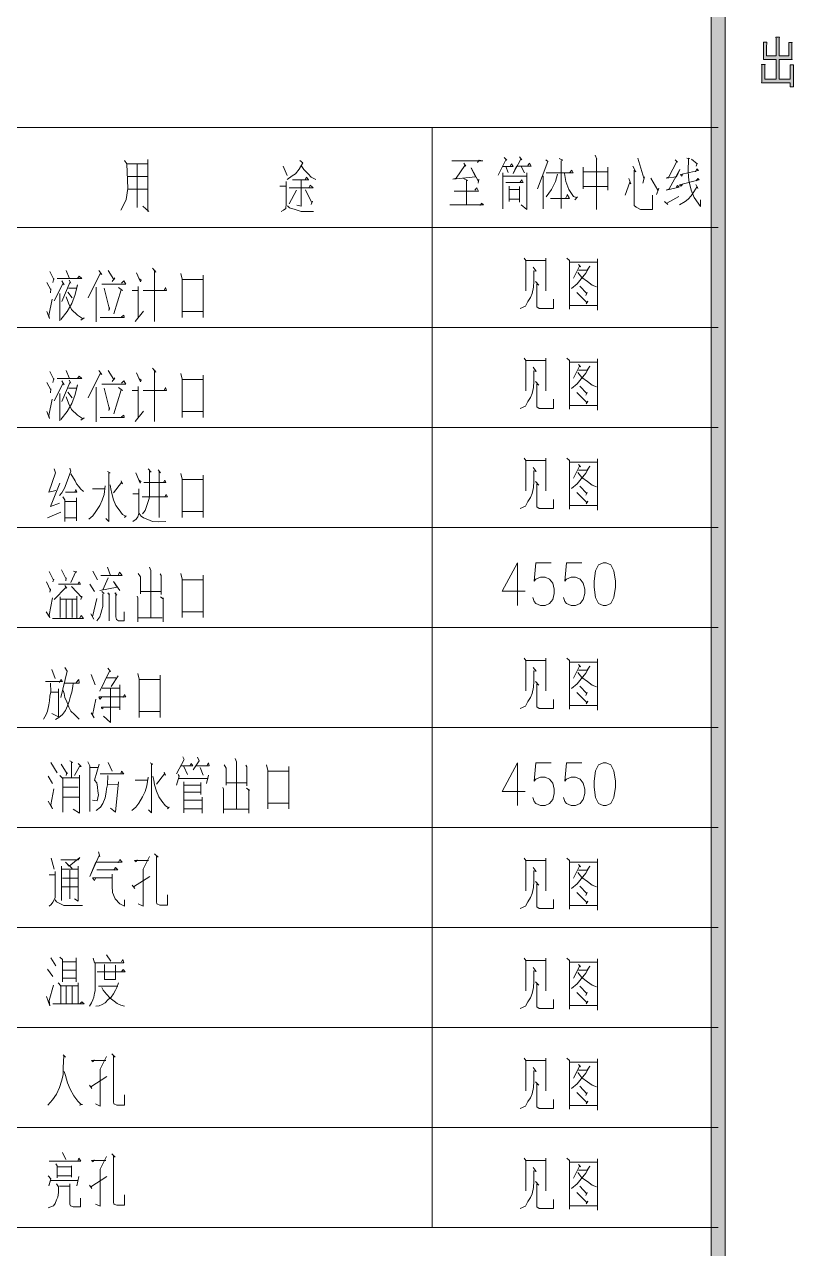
# Model space of a CAD drawing. Header units: millimetres. Extents: x 0 to 829, y 0 to 586.
# Drawn here: x 722.1 to 775.2, y 330.8 to 415.3 of the extents above; entities that cross this region are included whole.
import ezdxf

# ---------------------------------------------------------------- set-up
doc = ezdxf.new("R2010")
doc.units = ezdxf.units.MM

msp = doc.modelspace()

# ---------------------------------------------------------------- hatches: boundary and pattern name
h = msp.add_hatch(color=0)
h.dxf.hatch_style = 2
h.paths.add_polyline_path([(770.449028, 9.860139), (769.464778, 9.860139), (769.464778, 575.772139), (770.449028, 575.772139)])
h = msp.add_hatch(color=0)
h.dxf.hatch_style = 2
h.paths.add_polyline_path([(773.313583, 414.055278), (773.306528, 413.960028), (773.303, 413.780111), (773.303, 413.698972), (773.303, 413.106306), (773.955639, 413.106306), (773.955639, 413.981194), (773.955639, 414.0835), (773.952111, 414.291639), (773.945056, 414.393944), (774.177889, 414.393944), (774.174361, 414.30575), (774.167306, 414.097611), (774.167306, 413.981194), (774.167306, 413.106306), (774.834056, 413.106306), (774.834056, 413.656639), (774.834056, 413.773056), (774.827, 413.967083), (774.823472, 414.041167), (775.056306, 414.041167), (775.04925, 413.967083), (775.045722, 413.766), (775.045722, 413.639), (775.045722, 413.240361), (775.045722, 413.123944), (775.04925, 412.929917), (775.056306, 412.855833), (774.167306, 412.855833), (774.167306, 411.494111), (774.932833, 411.494111), (774.932833, 412.115), (774.932833, 412.227889), (774.929306, 412.418389), (774.92225, 412.499528), (775.155083, 412.499528), (775.151556, 412.418389), (775.1445, 412.234944), (775.1445, 412.129111), (775.1445, 411.462361), (775.1445, 411.317722), (775.151556, 411.070778), (775.155083, 410.975528), (774.932833, 410.975528), (774.932833, 411.243639), (772.957278, 411.243639), (772.964333, 411.331833), (772.967861, 411.547028), (772.967861, 411.6705), (772.967861, 412.115), (772.967861, 412.242), (772.964333, 412.439556), (772.957278, 412.513639), (773.190111, 412.513639), (773.186583, 412.439556), (773.179528, 412.242), (773.179528, 412.115), (773.179528, 411.494111), (773.955639, 411.494111), (773.955639, 412.855833), (773.08075, 412.855833), (773.084278, 412.929917), (773.091333, 413.113361), (773.091333, 413.22625), (773.091333, 413.684861), (773.091333, 413.780111), (773.084278, 413.967083), (773.08075, 414.055278)])

# ---------------------------------------------------------------- linework, layer by layer
at = {"color": 0, "lineweight": 0}
for points in [[(770.449028, 9.860139), (769.464778, 9.860139), (769.464778, 575.772139), (770.449028, 575.772139)], [(773.313583, 414.055278), (773.306528, 413.960028), (773.303, 413.780111), (773.303, 413.698972), (773.303, 413.106306), (773.955639, 413.106306), (773.955639, 413.981194), (773.955639, 414.0835), (773.952111, 414.291639), (773.945056, 414.393944), (774.177889, 414.393944), (774.174361, 414.30575), (774.167306, 414.097611), (774.167306, 413.981194), (774.167306, 413.106306), (774.834056, 413.106306), (774.834056, 413.656639), (774.834056, 413.773056), (774.827, 413.967083), (774.823472, 414.041167), (775.056306, 414.041167), (775.04925, 413.967083), (775.045722, 413.766), (775.045722, 413.639), (775.045722, 413.240361), (775.045722, 413.123944), (775.04925, 412.929917), (775.056306, 412.855833), (774.167306, 412.855833), (774.167306, 411.494111), (774.932833, 411.494111), (774.932833, 412.115), (774.932833, 412.227889), (774.929306, 412.418389), (774.92225, 412.499528), (775.155083, 412.499528), (775.151556, 412.418389), (775.1445, 412.234944), (775.1445, 412.129111), (775.1445, 411.462361), (775.1445, 411.317722), (775.151556, 411.070778), (775.155083, 410.975528), (774.932833, 410.975528), (774.932833, 411.243639), (772.957278, 411.243639), (772.964333, 411.331833), (772.967861, 411.547028), (772.967861, 411.6705), (772.967861, 412.115), (772.967861, 412.242), (772.964333, 412.439556), (772.957278, 412.513639), (773.190111, 412.513639), (773.186583, 412.439556), (773.179528, 412.242), (773.179528, 412.115), (773.179528, 411.494111), (773.955639, 411.494111), (773.955639, 412.855833), (773.08075, 412.855833), (773.084278, 412.929917), (773.091333, 413.113361), (773.091333, 413.22625), (773.091333, 413.684861), (773.091333, 413.780111), (773.084278, 413.967083), (773.08075, 414.055278)], [(762.028222, 378.131917), (761.710722, 377.990806), (761.502583, 377.567472), (761.39675, 376.861917), (761.39675, 376.438583), (761.502583, 375.736556), (761.710722, 375.313222), (762.028222, 375.172111), (762.239889, 375.172111), (762.557389, 375.313222), (762.769056, 375.736556), (762.874889, 376.438583), (762.874889, 376.861917), (762.769056, 377.567472), (762.557389, 377.990806), (762.239889, 378.131917)], [(762.028222, 364.327722), (761.710722, 364.186611), (761.502583, 363.763278), (761.39675, 363.06125), (761.39675, 362.637917), (761.502583, 361.932361), (761.710722, 361.509028), (762.028222, 361.371444), (762.239889, 361.371444), (762.557389, 361.509028), (762.769056, 361.932361), (762.874889, 362.637917), (762.874889, 363.06125), (762.769056, 363.763278), (762.557389, 364.186611), (762.239889, 364.327722)]]:
    msp.add_lwpolyline(points, close=True, dxfattribs=at)
for points in [[(769.958667, 408.167417), (622.070694, 408.167417)], [(622.070694, 408.167417), (769.958667, 408.167417)], [(750.238389, 332.253167), (750.238389, 408.167417)], [(728.997639, 405.892), (729.177556, 405.655639), (729.234, 403.958778), (729.117583, 403.207361), (728.969417, 402.854583), (728.761278, 402.459472)], [(729.145806, 405.655639), (730.623944, 405.655639), (730.623944, 405.969611), (730.623944, 402.381861), (730.623944, 403.919972), (729.205778, 403.919972), (729.886639, 403.919972), (729.886639, 402.657028), (729.886639, 405.613306), (729.886639, 404.787806), (729.205778, 404.787806), (730.595722, 404.787806)], [(739.954917, 405.496889), (740.2195, 404.865417)], [(741.1085, 405.892), (741.316639, 405.73325), (741.048528, 405.299333), (740.812167, 404.981833), (740.575806, 404.826611), (740.2195, 404.59025)], [(741.196694, 405.535694), (741.373083, 405.260528), (741.669417, 404.981833), (741.877556, 404.745472), (742.202111, 404.59025)], [(751.589528, 405.86025), (753.716778, 405.86025), (753.480417, 405.902583), (753.364, 405.743833)], [(752.415028, 405.705028), (752.563194, 405.507472), (752.475, 405.546278), (751.882333, 404.678444), (751.645972, 404.600833), (753.215833, 404.756056), (752.9195, 405.387528), (753.420444, 404.442083), (753.452194, 404.600833), (753.392222, 404.322139)], [(755.198444, 406.096611), (755.374833, 405.902583), (755.314861, 405.941389), (754.782167, 404.876)], [(755.0785, 405.468667), (755.819333, 405.468667), (755.699389, 405.662694), (755.611194, 405.507472)], [(755.314861, 405.468667), (755.463028, 405.073556)], [(756.260306, 406.138944), (756.408472, 405.941389), (756.3485, 405.980194), (755.819333, 404.992417), (756.055694, 405.507472), (757.061111, 405.507472), (756.941167, 405.705028), (756.82475, 405.546278)], [(756.38025, 405.468667), (756.588389, 405.03475)], [(758.066528, 405.941389), (758.214694, 405.821444), (757.502083, 403.930556)], [(758.98375, 406.019), (759.248333, 405.902583), (759.131917, 405.86025), (759.131917, 402.59)], [(761.467306, 406.255361), (761.583722, 405.980194), (761.5555, 406.057806), (761.5555, 402.508861), (761.5555, 404.085778), (760.670028, 404.085778), (762.352778, 404.085778), (762.352778, 403.849417), (762.352778, 405.426333), (762.352778, 405.112361), (760.638278, 405.112361), (760.638278, 405.426333), (760.638278, 403.930556)], [(764.070806, 405.507472), (764.275417, 405.112361), (764.159, 405.232306), (764.159, 402.784028), (764.307167, 402.667611), (764.6035, 402.508861), (765.429, 402.508861), (765.429, 403.496639)], [(764.423583, 406.057806), (764.839861, 404.678444), (764.868083, 404.756056), (764.751667, 404.322139)], [(766.998861, 405.941389), (767.147028, 405.782639), (767.115278, 405.821444), (766.554361, 404.756056), (766.377972, 404.678444), (767.087056, 404.756056), (767.323417, 405.271111), (766.582583, 403.930556), (766.377972, 403.849417), (767.263444, 404.046972), (767.147028, 404.166917), (767.087056, 404.046972)], [(767.796139, 406.057806), (768.004278, 406.019), (767.916083, 406.057806), (767.884333, 405.112361), (767.944306, 404.519694), (768.092472, 403.849417), (768.300611, 403.337889), (768.741583, 402.706417), (768.741583, 403.179139)], [(768.120694, 405.980194), (768.505222, 405.662694), (768.505222, 405.705028), (768.448778, 405.507472)], [(741.669417, 404.59025), (741.553, 404.745472), (741.464806, 404.59025)], [(752.386806, 404.639639), (752.683139, 404.519694), (752.594944, 404.5585), (752.594944, 402.826361), (751.441361, 402.826361), (753.77675, 402.826361), (753.628583, 402.942778), (753.540389, 402.784028)], [(755.106722, 402.547667), (755.106722, 405.03475), (755.106722, 404.798389), (756.764778, 404.798389), (756.764778, 405.03475), (756.764778, 402.508861), (756.38025, 402.826361)], [(757.886611, 404.837194), (757.886611, 402.547667)], [(758.09475, 405.03475), (759.957417, 405.03475), (759.869222, 405.232306), (759.721056, 405.073556)], [(758.863806, 404.953611), (758.747389, 404.442083), (758.451056, 403.888222), (758.09475, 403.376694)], [(759.368278, 404.992417), (759.456472, 404.442083), (759.664611, 403.888222), (759.989167, 403.4155), (760.193778, 403.337889), (760.25375, 403.376694), (760.077361, 403.179139)], [(763.802694, 404.639639), (763.922639, 404.283333), (763.862667, 404.403278), (763.538111, 403.496639)], [(765.312583, 404.678444), (765.785306, 403.849417), (765.8735, 403.969361), (765.697111, 403.535444)], [(767.499806, 404.244528), (767.383389, 404.128111), (767.295194, 404.205722), (768.653389, 404.5585), (768.565194, 404.639639), (768.448778, 404.480889)], [(767.531556, 404.953611), (767.443361, 404.798389), (767.351639, 404.914806), (768.596944, 405.189972), (768.477, 405.309917), (768.388806, 405.112361)], [(739.718556, 404.117528), (740.163056, 404.117528), (740.163056, 404.4315), (740.163056, 402.893389), (740.131306, 402.579417), (739.983139, 402.459472), (739.80675, 402.381861)], [(740.367667, 403.997583), (742.025722, 403.997583), (741.817583, 404.195139), (741.729389, 403.997583)], [(740.872139, 403.838833), (740.367667, 402.893389)], [(740.604028, 404.551444), (741.729389, 404.551444), (741.196694, 404.551444), (741.196694, 402.734639), (740.900361, 402.815778)], [(741.493028, 403.877639), (741.937528, 402.971), (741.96575, 403.090944), (741.877556, 402.854583)], [(751.737694, 403.771806), (753.420444, 403.771806), (753.304028, 404.008167), (753.184083, 403.849417)], [(755.314861, 404.364472), (756.496667, 404.364472), (756.408472, 404.5585), (756.292056, 404.403278)], [(755.551222, 404.128111), (755.551222, 403.062722), (755.551222, 403.217944), (756.260306, 403.217944), (756.260306, 403.023917), (756.260306, 404.085778), (756.260306, 403.888222), (755.523, 403.888222)], [(768.417028, 404.244528), (768.565194, 403.969361), (768.505222, 404.085778), (768.268861, 403.733), (768.092472, 403.454306), (767.884333, 403.217944), (767.679722, 403.062722), (767.295194, 402.826361)], [(758.391083, 403.260278), (759.692833, 403.260278), (759.544667, 403.535444)], [(759.544667, 403.496639), (759.424722, 403.260278)], [(766.258028, 403.062722), (766.494389, 402.865167), (766.406194, 402.942778), (767.235222, 403.4155)], [(730.683917, 402.381861), (730.271167, 402.734639)], [(740.25125, 402.773444), (740.399417, 402.618222), (740.783944, 402.498278), (741.196694, 402.381861), (742.053944, 402.381861)], [(622.070694, 401.267083), (769.958667, 401.267083)], [(756.57075, 399.150417), (756.687167, 398.991667)], [(756.687167, 396.903222), (756.687167, 398.991667), (758.077111, 398.991667), (758.077111, 399.150417), (758.077111, 396.903222)], [(759.527028, 399.150417), (759.706944, 398.991667), (759.706944, 395.640278), (759.706944, 395.876639), (761.626056, 395.876639), (761.626056, 395.562667), (761.626056, 399.111611), (761.626056, 398.87525), (759.706944, 398.87525)], [(760.327833, 398.7165), (760.472472, 398.55775), (760.416028, 398.638889), (759.971528, 397.771056)], [(723.864722, 398.222611), (724.132833, 397.66875), (724.132833, 397.749889), (724.072861, 397.471194)], [(724.369194, 397.749889), (726.055472, 397.749889), (725.875556, 397.905111), (725.759139, 397.749889)], [(724.990083, 398.300222), (725.198222, 397.788694)], [(727.237278, 398.300222), (727.445417, 398.025056), (727.325472, 398.102667), (726.496444, 396.409333)], [(727.889917, 398.300222), (728.274444, 397.66875), (728.330889, 397.788694), (728.1545, 397.552333)], [(729.840778, 398.141472), (730.105361, 397.513528), (730.165333, 397.629944), (729.988944, 397.749889)], [(730.934389, 398.458972), (731.17075, 398.183806), (731.082556, 398.339028), (731.082556, 394.790083)], [(732.88525, 398.102667), (732.976972, 397.707556), (732.976972, 395.06525), (732.976972, 395.460361), (734.423361, 395.460361), (734.423361, 395.06525), (734.423361, 397.98625), (734.423361, 397.66875), (733.005194, 397.66875)], [(757.191639, 398.518944), (757.399778, 398.243778), (757.251611, 398.282583), (757.251611, 397.5735), (757.219861, 397.139583), (757.131667, 396.705667), (757.01525, 396.4305), (756.835333, 396.151806), (756.658944, 395.837833), (756.302639, 395.679083)], [(760.327833, 398.321389), (760.916972, 398.321389), (761.096889, 398.596556), (760.828778, 398.123833), (760.504222, 397.728722), (760.236111, 397.375944), (759.851583, 397.058444)], [(760.267861, 398.162639), (760.564194, 397.809861), (760.948722, 397.534694), (761.273278, 397.294806), (761.569611, 397.178389)], [(723.660111, 397.471194), (723.924694, 396.959667), (723.924694, 397.037278), (723.896472, 396.762111)], [(724.69375, 397.591139), (724.841917, 397.315972), (724.781944, 397.432389), (724.161056, 396.211778)], [(725.13825, 397.079611), (725.699167, 397.079611), (725.759139, 397.315972), (725.610972, 396.645694), (725.374611, 396.014222), (725.050056, 395.460361), (724.605556, 394.910028)], [(725.198222, 397.629944), (725.314639, 397.432389), (725.254667, 397.513528), (724.69375, 396.169444)], [(727.060889, 397.157222), (727.060889, 394.751278)], [(727.445417, 397.354778), (729.099944, 397.354778), (728.951778, 397.591139), (728.803611, 397.432389)], [(727.593583, 397.079611), (727.978111, 395.619111), (727.978111, 395.739056), (727.918139, 395.5415)], [(728.599, 397.118417), (728.863583, 396.920861), (728.775389, 396.959667), (728.274444, 395.305139)], [(729.544444, 396.920861), (729.957194, 396.920861), (729.957194, 397.196028), (729.957194, 395.026444)], [(730.285278, 396.920861), (731.911583, 396.920861), (731.823389, 397.118417), (731.731667, 396.920861)], [(757.368028, 397.534694), (757.576167, 397.294806), (757.456222, 397.375944), (757.456222, 395.996583), (757.456222, 395.799028), (757.604389, 395.679083), (758.609806, 395.679083), (758.609806, 396.310556)], [(760.416028, 397.217194), (760.88875, 396.705667), (760.916972, 396.783278), (760.828778, 396.585722)], [(723.660111, 395.460361), (723.8365, 394.987639), (723.776528, 395.185194), (724.012889, 396.328194)], [(724.545583, 396.723306), (724.545583, 394.828889)], [(724.990083, 396.486944), (725.13825, 396.053028), (725.342861, 395.619111), (725.759139, 395.224), (726.111917, 394.987639), (726.231861, 395.026444), (725.9955, 394.871222)], [(725.1065, 396.800917), (725.402833, 396.409333)], [(760.207889, 396.783278), (760.916972, 396.074194), (760.976944, 396.190611), (760.857, 395.996583)], [(729.752583, 394.790083), (730.3135, 395.499167)], [(727.325472, 395.06525), (728.983528, 395.06525), (728.951778, 395.224), (728.803611, 395.107583)], [(622.070694, 394.36675), (769.958667, 394.36675)], [(756.57075, 392.250083), (756.687167, 392.091333)], [(756.687167, 389.999361), (756.687167, 392.091333), (758.077111, 392.091333), (758.077111, 392.250083), (758.077111, 389.999361)], [(759.527028, 392.250083), (759.706944, 392.091333), (759.706944, 388.739944), (759.706944, 388.976306), (761.626056, 388.976306), (761.626056, 388.658806), (761.626056, 392.20775), (761.626056, 391.971389), (759.706944, 391.971389)], [(723.864722, 391.31875), (724.132833, 390.768417), (724.132833, 390.846028), (724.072861, 390.570861)], [(724.990083, 391.399889), (725.198222, 390.888361)], [(727.237278, 391.399889), (727.445417, 391.124722), (727.325472, 391.202333), (726.496444, 389.505472)], [(727.889917, 391.399889), (728.274444, 390.768417), (728.330889, 390.888361), (728.1545, 390.648472)], [(729.840778, 391.241139), (730.105361, 390.609667), (730.165333, 390.729611), (729.988944, 390.846028)], [(730.934389, 391.558639), (731.17075, 391.279944), (731.082556, 391.438694), (731.082556, 387.88975)], [(732.88525, 391.202333), (732.976972, 390.807222), (732.976972, 388.164917), (732.976972, 388.560028), (734.423361, 388.560028), (734.423361, 388.164917), (734.423361, 391.082389), (734.423361, 390.768417), (733.005194, 390.768417)], [(757.191639, 391.618611), (757.399778, 391.339917), (757.251611, 391.38225), (757.251611, 390.669639), (757.219861, 390.235722), (757.131667, 389.801806), (757.01525, 389.526639), (756.835333, 389.251472), (756.658944, 388.9375), (756.302639, 388.77875)], [(760.327833, 391.421056), (760.916972, 391.421056), (761.096889, 391.696222), (760.828778, 391.2235), (760.504222, 390.828389), (760.236111, 390.475611), (759.851583, 390.158111)], [(760.327833, 391.816167), (760.472472, 391.657417), (760.416028, 391.735028), (759.971528, 390.867194)], [(760.267861, 391.262306), (760.564194, 390.909528), (760.948722, 390.630833), (761.273278, 390.394472), (761.569611, 390.278056)], [(723.660111, 390.570861), (723.924694, 390.059333), (723.924694, 390.136944), (723.896472, 389.861778)], [(724.69375, 390.690806), (724.841917, 390.412111), (724.781944, 390.532056), (724.161056, 389.307917)], [(724.369194, 390.846028), (726.055472, 390.846028), (725.875556, 391.004778), (725.759139, 390.846028)], [(725.13825, 390.17575), (725.699167, 390.17575), (725.759139, 390.412111), (725.610972, 389.741833), (725.374611, 389.110361), (725.050056, 388.560028), (724.605556, 388.006167)], [(725.198222, 390.729611), (725.314639, 390.532056), (725.254667, 390.609667), (724.69375, 389.269111)], [(727.060889, 390.256889), (727.060889, 387.850944)], [(727.445417, 390.454444), (729.099944, 390.454444), (728.951778, 390.690806), (728.803611, 390.532056)], [(729.544444, 390.020528), (729.957194, 390.020528), (729.957194, 390.295694), (729.957194, 388.126111)], [(757.368028, 390.630833), (757.576167, 390.394472), (757.456222, 390.475611), (757.456222, 389.092722), (757.456222, 388.895167), (757.604389, 388.77875), (758.609806, 388.77875), (758.609806, 389.410222)], [(760.416028, 390.316861), (760.88875, 389.801806), (760.916972, 389.882944), (760.828778, 389.685389)], [(723.660111, 388.560028), (723.8365, 388.087306), (723.776528, 388.284861), (724.012889, 389.427861)], [(724.545583, 389.822972), (724.545583, 387.928556)], [(724.990083, 389.586611), (725.13825, 389.152694), (725.342861, 388.718778), (725.759139, 388.323667), (726.111917, 388.087306), (726.231861, 388.126111), (725.9955, 387.967361)], [(725.1065, 389.900583), (725.402833, 389.505472)], [(727.593583, 390.17575), (727.978111, 388.718778), (727.978111, 388.835194), (727.918139, 388.637639)], [(728.599, 390.214556), (728.863583, 390.020528), (728.775389, 390.059333), (728.274444, 388.401278)], [(730.285278, 390.020528), (731.911583, 390.020528), (731.823389, 390.214556), (731.731667, 390.020528)], [(760.207889, 389.882944), (760.916972, 389.173861), (760.976944, 389.290278), (760.857, 389.092722)], [(729.752583, 387.88975), (730.3135, 388.598833)], [(727.325472, 388.164917), (728.983528, 388.164917), (728.951778, 388.323667), (728.803611, 388.203722)], [(622.070694, 387.462889), (769.958667, 387.462889)], [(756.57075, 385.346222), (756.687167, 385.191)], [(756.687167, 383.099028), (756.687167, 385.191), (758.077111, 385.191), (758.077111, 385.346222), (758.077111, 383.099028)], [(759.527028, 385.346222), (759.706944, 385.191), (759.706944, 381.836083), (759.706944, 382.072444), (761.626056, 382.072444), (761.626056, 381.758472), (761.626056, 385.307417), (761.626056, 385.071056), (759.706944, 385.071056)], [(724.161056, 384.615972), (724.24925, 384.340806), (723.776528, 383.00025), (724.281, 383.116667)], [(725.226444, 384.654778), (725.314639, 384.457222), (724.990083, 383.589389), (724.870139, 383.275417), (724.781944, 383.116667), (724.69375, 382.961444), (724.517361, 382.763889)], [(727.829944, 384.418417), (728.006333, 384.340806), (727.918139, 384.340806), (727.918139, 380.989417), (727.71, 381.186972)], [(729.780806, 384.340806), (730.077139, 383.631722), (730.137111, 383.748139), (730.017167, 383.82575)], [(730.638056, 384.615972), (730.846194, 384.379611), (730.72625, 384.499556), (730.72625, 382.721556), (730.698028, 382.566333), (730.609833, 382.291167), (730.521639, 382.012472), (730.433444, 381.737306), (730.253528, 381.500944)], [(731.318917, 384.538361), (731.495306, 384.340806), (731.407111, 384.457222), (731.407111, 381.264583)], [(757.191639, 384.71475), (757.399778, 384.439583), (757.251611, 384.478389), (757.251611, 383.769306), (757.219861, 383.335389), (757.131667, 382.901472), (757.01525, 382.626306), (756.835333, 382.351139), (756.658944, 382.033639), (756.302639, 381.878417)], [(760.327833, 384.520722), (760.916972, 384.520722), (761.096889, 384.795889), (760.828778, 384.323167), (760.504222, 383.928056), (760.236111, 383.57175), (759.851583, 383.257778)], [(760.327833, 384.912306), (760.472472, 384.757083), (760.416028, 384.834694), (759.971528, 383.966861)], [(760.267861, 384.361972), (760.564194, 384.005667), (760.948722, 383.7305), (761.273278, 383.494139), (761.569611, 383.374194)], [(724.545583, 383.631722), (723.896472, 382.012472), (724.517361, 382.248833)], [(725.314639, 384.259667), (725.610972, 383.786944), (725.699167, 383.589389), (725.847333, 383.395361), (725.967278, 383.236611), (726.171889, 383.039056)], [(728.006333, 383.511778), (728.066306, 383.236611), (728.126278, 382.919111), (728.242694, 382.485194), (728.419083, 382.093611), (728.627222, 381.776111), (728.863583, 381.462139), (729.071722, 381.342194), (729.131694, 381.381), (729.01175, 381.264583)], [(728.775389, 383.786944), (728.863583, 383.589389), (728.803611, 383.670528), (728.242694, 382.961444)], [(730.341722, 383.670528), (731.851611, 383.670528), (731.791639, 383.82575), (731.703444, 383.670528)], [(732.88525, 384.302), (732.976972, 383.906889), (732.976972, 381.264583), (732.976972, 381.659694), (734.423361, 381.659694), (734.423361, 381.264583), (734.423361, 384.182056), (734.423361, 383.868083), (733.005194, 383.868083)], [(757.368028, 383.7305), (757.576167, 383.494139), (757.456222, 383.57175), (757.456222, 382.192389), (757.456222, 381.994833), (757.604389, 381.878417), (758.609806, 381.878417), (758.609806, 382.506361)], [(724.753722, 382.68275), (724.901889, 382.485194), (724.901889, 380.989417)], [(724.930111, 383.00025), (725.727389, 383.00025), (725.639194, 383.197806), (725.58275, 383.00025)], [(726.792778, 383.236611), (727.650028, 383.236611), (727.681778, 383.434167), (727.593583, 382.8415), (727.473639, 382.446389), (727.29725, 382.093611), (727.029139, 381.659694), (726.824528, 381.381), (726.556417, 381.144639)], [(729.572667, 382.880306), (729.988944, 382.880306), (729.988944, 383.236611), (729.988944, 381.53975), (729.928972, 381.303389), (729.809028, 381.144639), (729.572667, 380.989417)], [(730.225306, 382.68275), (731.971556, 382.68275), (731.879833, 382.8415), (731.791639, 382.68275)], [(760.207889, 382.982611), (760.916972, 382.27), (760.976944, 382.389944), (760.857, 382.192389)], [(760.416028, 383.416528), (760.88875, 382.901472), (760.916972, 382.982611), (760.828778, 382.785056)], [(724.930111, 382.368778), (725.727389, 382.368778)], [(725.699167, 382.605139), (725.699167, 381.028222)], [(723.688333, 381.225778), (724.605556, 381.617361)], [(724.930111, 381.225778), (725.699167, 381.225778)], [(730.017167, 381.53975), (730.165333, 381.342194), (730.3135, 381.225778), (730.609833, 381.105833), (730.934389, 380.989417), (731.318917, 380.947083), (731.851611, 380.989417)], [(622.070694, 380.562556), (769.958667, 380.562556)], [(724.665528, 377.6345), (724.990083, 377.006556), (724.990083, 377.084167), (724.958333, 376.886611)], [(727.829944, 377.832056), (728.034556, 377.242917)], [(730.72625, 377.832056), (730.817972, 377.595694), (730.817972, 374.36425)], [(756.112139, 378.131917), (755.057333, 376.159889), (756.641306, 376.159889)], [(756.112139, 378.131917), (756.112139, 375.172111)], [(758.436944, 378.131917), (757.382139, 378.131917), (757.276306, 376.861917), (757.382139, 377.003028), (757.699639, 377.144139), (758.013611, 377.144139), (758.331111, 377.003028), (758.542778, 376.720806), (758.648611, 376.301), (758.648611, 376.018778), (758.542778, 375.595444), (758.331111, 375.313222), (758.013611, 375.172111), (757.699639, 375.172111), (757.382139, 375.313222), (757.276306, 375.454333), (757.170472, 375.736556)], [(760.550083, 378.131917), (759.495278, 378.131917), (759.389444, 376.861917), (759.495278, 377.003028), (759.80925, 377.144139), (760.12675, 377.144139), (760.44425, 377.003028), (760.655917, 376.720806), (760.76175, 376.301), (760.76175, 376.018778), (760.655917, 375.595444), (760.44425, 375.313222), (760.12675, 375.172111), (759.80925, 375.172111), (759.495278, 375.313222), (759.389444, 375.454333), (759.283611, 375.736556)], [(723.628361, 376.809), (723.896472, 376.216333), (723.896472, 376.336278), (723.864722, 376.096389)], [(723.808278, 377.518083), (724.101083, 376.925417), (724.132833, 377.006556), (724.072861, 376.809)], [(724.457389, 376.65025), (725.967278, 376.65025), (725.875556, 376.809), (725.787361, 376.65025)], [(725.491028, 377.556889), (725.699167, 377.479278), (725.639194, 377.518083), (725.314639, 376.766667)], [(726.824528, 377.556889), (727.149083, 376.964222)], [(727.889917, 377.084167), (727.505389, 376.255139), (727.29725, 376.216333), (728.510806, 376.452694), (728.242694, 376.847806), (728.687194, 376.216333)], [(727.385444, 377.242917), (728.835361, 377.242917), (728.658972, 377.479278), (728.56725, 377.242917)], [(729.957194, 377.398139), (730.105361, 377.161778), (730.105361, 375.979972)], [(731.467083, 377.359333), (731.527056, 377.242917), (731.527056, 375.941167)], [(732.88525, 377.398139), (732.976972, 377.006556), (732.976972, 374.36425), (732.976972, 374.755833), (734.423361, 374.755833), (734.423361, 374.36425), (734.423361, 377.281722), (734.423361, 376.964222), (733.005194, 376.964222)], [(724.901889, 376.572639), (725.018306, 376.375083), (724.958333, 376.413889), (724.161056, 375.584861)], [(725.342861, 376.4915), (726.055472, 375.743611), (726.055472, 375.821222), (725.9955, 375.584861)], [(726.616389, 376.65025), (726.940944, 376.138722)], [(727.505389, 375.979972), (727.505389, 375.387306), (727.505389, 375.112139), (727.445417, 374.875778), (727.385444, 374.639417), (727.29725, 374.403056), (727.089111, 374.124361)], [(727.445417, 376.138722), (727.593583, 376.018778)], [(727.858167, 376.057583), (727.978111, 375.902361)], [(727.946361, 376.018778), (727.946361, 374.124361)], [(728.330889, 376.057583), (728.479056, 375.902361)], [(728.419083, 376.057583), (728.419083, 374.403056), (728.450833, 374.2055), (728.599, 374.124361), (728.983528, 374.124361), (728.983528, 374.755833)], [(730.077139, 376.138722), (731.555278, 376.138722)], [(723.600139, 374.755833), (723.864722, 374.36425), (723.808278, 374.519472), (724.044639, 375.704806)], [(724.577333, 375.782417), (724.577333, 374.36425), (724.577333, 375.623667), (725.727389, 375.623667), (725.727389, 375.821222), (725.727389, 374.283111), (724.044639, 374.283111), (726.171889, 374.283111), (726.023722, 374.480667), (725.935528, 374.321917)], [(724.990083, 375.623667), (724.990083, 374.321917)], [(725.402833, 375.623667), (725.402833, 374.36425)], [(726.676361, 374.600611), (726.880972, 374.244306), (726.792778, 374.403056), (727.089111, 375.662472)], [(729.869, 375.821222), (729.928972, 375.704806), (729.928972, 374.04675)], [(731.495306, 375.782417), (731.703444, 375.623667)], [(731.675222, 375.704806), (731.675222, 374.04675)], [(729.957194, 374.321917), (731.61525, 374.321917)], [(622.070694, 373.662222), (769.958667, 373.662222)], [(724.901889, 370.892917), (725.050056, 370.656556), (724.605556, 368.843278)], [(727.858167, 370.854111), (728.034556, 370.61775), (727.978111, 370.656556), (727.29725, 369.273667)], [(757.191639, 370.914083), (757.399778, 370.638917), (757.251611, 370.677722), (757.251611, 369.968639), (757.219861, 369.534722), (757.131667, 369.100806), (757.01525, 368.822111), (756.835333, 368.546944), (756.658944, 368.232972), (756.302639, 368.074222)], [(756.57075, 371.545556), (756.687167, 371.386806)], [(756.687167, 369.294833), (756.687167, 371.386806), (758.077111, 371.386806), (758.077111, 371.545556), (758.077111, 369.294833)], [(759.527028, 371.545556), (759.706944, 371.386806), (759.706944, 368.035417), (759.706944, 368.271778), (761.626056, 368.271778), (761.626056, 367.954278), (761.626056, 371.50675), (761.626056, 371.266861), (759.706944, 371.266861)], [(760.327833, 370.716528), (760.916972, 370.716528), (761.096889, 370.991694), (760.828778, 370.518972), (760.504222, 370.123861), (760.236111, 369.771083), (759.851583, 369.453583)], [(760.327833, 371.111639), (760.472472, 370.952889), (760.416028, 371.0305), (759.971528, 370.162667)], [(723.568389, 369.947472), (724.721972, 369.947472), (724.605556, 370.063889), (724.517361, 369.866333)], [(723.984667, 370.772972), (724.221028, 370.1415)], [(724.841917, 369.827528), (725.875556, 369.827528), (725.847333, 370.063889), (725.670944, 369.866333)], [(726.704583, 370.420194), (726.972694, 369.707583)], [(727.74175, 370.183833), (728.419083, 370.183833)], [(728.56725, 370.339056), (728.094528, 369.591167)], [(729.928972, 370.497806), (730.017167, 370.102694), (730.017167, 367.460389), (730.017167, 367.8555), (731.467083, 367.8555), (731.467083, 367.460389), (731.467083, 370.381389), (731.467083, 370.063889), (730.048917, 370.063889)], [(760.267861, 370.557778), (760.564194, 370.205), (760.948722, 369.926306), (761.273278, 369.689944), (761.569611, 369.573528)], [(723.896472, 369.827528), (723.924694, 369.234861), (723.864722, 368.920889), (723.8365, 368.603389), (723.776528, 368.328222), (723.688333, 367.894306), (723.600139, 367.657944), (723.42375, 367.343972)], [(723.896472, 369.196056), (724.397417, 369.196056)], [(724.457389, 369.432417), (724.457389, 367.499194), (723.984667, 367.739083)], [(725.462806, 369.827528), (725.434583, 369.591167), (725.374611, 369.196056), (725.286417, 368.920889), (725.198222, 368.564583), (725.078278, 368.250611), (724.930111, 367.933111), (724.721972, 367.657944), (724.485611, 367.460389), (724.24925, 367.305167)], [(724.781944, 369.316), (724.841917, 369.118444), (724.901889, 368.843278), (725.018306, 368.525778), (725.166472, 368.169472), (725.314639, 367.894306), (725.551, 367.657944), (725.875556, 367.343972)], [(727.473639, 369.471222), (728.687194, 369.471222), (728.687194, 369.707583), (728.687194, 367.975444), (728.687194, 368.169472), (727.413667, 368.169472), (727.445417, 368.053056), (727.533611, 368.130667)], [(728.034556, 369.471222), (728.034556, 367.107611), (727.561833, 367.541528)], [(757.368028, 369.926306), (757.576167, 369.689944), (757.456222, 369.771083), (757.456222, 368.388194), (757.456222, 368.190639), (757.604389, 368.074222), (758.609806, 368.074222), (758.609806, 368.705694)], [(760.207889, 369.178417), (760.916972, 368.469333), (760.976944, 368.58575), (760.857, 368.388194)], [(760.416028, 369.612333), (760.88875, 369.100806), (760.916972, 369.178417), (760.828778, 368.980861)], [(726.704583, 367.777889), (726.912722, 367.421583), (726.792778, 367.619139), (727.029139, 368.723333)], [(727.237278, 368.843278), (727.325472, 368.723333), (727.445417, 368.882083), (727.413667, 368.882083), (727.237278, 368.882083), (729.099944, 368.882083), (729.01175, 369.037306), (728.923556, 368.843278)], [(622.070694, 366.758361), (769.958667, 366.758361)], [(723.924694, 364.352417), (724.369194, 363.643333)], [(724.633778, 364.232472), (725.050056, 363.562194), (725.018306, 363.682139), (724.990083, 363.445778)], [(725.226444, 364.472361), (725.434583, 364.352417), (725.342861, 364.391222), (725.342861, 363.287028), (724.69375, 363.287028), (725.907306, 363.287028), (725.907306, 363.484583), (725.907306, 360.842278), (725.462806, 361.117444)], [(725.819111, 364.274806), (726.023722, 364.07725), (725.907306, 364.07725), (725.551, 363.445778)], [(726.468222, 364.391222), (726.616389, 364.116056), (726.616389, 360.962222)], [(727.2655, 364.232472), (726.940944, 363.128278), (727.089111, 362.93425), (727.149083, 362.655556), (727.177306, 362.380389), (727.209056, 362.105222), (727.120861, 361.710111), (726.792778, 361.748917)], [(727.889917, 364.352417), (728.1545, 363.75975)], [(730.786222, 364.313611), (730.962611, 364.232472), (730.874417, 364.232472), (730.874417, 360.881083), (730.669806, 361.078639)], [(733.033417, 364.747528), (733.125139, 364.549972), (732.592444, 363.562194)], [(732.88525, 364.116056), (733.714278, 364.116056), (733.597861, 364.274806), (733.509667, 364.116056)], [(733.093389, 364.07725), (733.3615, 363.523389)], [(734.038833, 364.708722), (734.158778, 364.472361), (733.746028, 363.840889)], [(733.950639, 364.116056), (734.839639, 364.116056), (734.807889, 364.313611), (734.691472, 364.116056)], [(735.873278, 364.193667), (736.021444, 363.957306), (736.021444, 362.7755)], [(736.642333, 364.627583), (736.730528, 364.391222), (736.730528, 361.159778)], [(737.383167, 364.154861), (737.443139, 364.038444), (737.443139, 362.736694)], [(738.801333, 364.193667), (738.889528, 363.802083), (738.889528, 361.159778), (738.889528, 361.551361), (740.339444, 361.551361), (740.339444, 361.159778), (740.339444, 364.07725), (740.339444, 363.75975), (738.921278, 363.75975)], [(756.112139, 364.327722), (755.057333, 362.355694), (756.641306, 362.355694)], [(756.112139, 364.327722), (756.112139, 361.371444)], [(758.436944, 364.327722), (757.382139, 364.327722), (757.276306, 363.06125), (757.382139, 363.202361), (757.699639, 363.339944), (758.013611, 363.339944), (758.331111, 363.202361), (758.542778, 362.920139), (758.648611, 362.496806), (758.648611, 362.214583), (758.542778, 361.79125), (758.331111, 361.509028), (758.013611, 361.371444), (757.699639, 361.371444), (757.382139, 361.509028), (757.276306, 361.650139), (757.170472, 361.932361)], [(760.550083, 364.327722), (759.495278, 364.327722), (759.389444, 363.06125), (759.495278, 363.202361), (759.80925, 363.339944), (760.12675, 363.339944), (760.44425, 363.202361), (760.655917, 362.920139), (760.76175, 362.496806), (760.76175, 362.214583), (760.655917, 361.79125), (760.44425, 361.509028), (760.12675, 361.371444), (759.80925, 361.371444), (759.495278, 361.509028), (759.389444, 361.650139), (759.283611, 361.932361)], [(723.748306, 363.406972), (724.044639, 362.891917)], [(724.545583, 363.445778), (724.753722, 363.248222), (724.753722, 360.919889), (724.753722, 361.946472), (725.847333, 361.946472)], [(726.644611, 363.996111), (727.209056, 363.996111)], [(727.858167, 363.445778), (727.829944, 362.814306), (727.769972, 362.539139), (727.74175, 362.302778), (727.681778, 361.907667), (727.505389, 361.512556), (727.357222, 361.276194), (727.060889, 361.039833)], [(727.325472, 363.562194), (728.951778, 363.562194), (728.803611, 363.75975), (728.747167, 363.562194)], [(729.752583, 363.128278), (730.609833, 363.128278), (730.638056, 363.325833), (730.549861, 362.736694), (730.433444, 362.341583), (730.253528, 361.985278), (729.988944, 361.551361), (729.780806, 361.276194), (729.516222, 361.039833)], [(730.962611, 363.406972), (731.022583, 363.128278), (731.082556, 362.814306), (731.2025, 362.380389), (731.378889, 361.985278), (731.587028, 361.671306), (731.823389, 361.353806), (732.028, 361.237389), (732.087972, 361.276194), (731.971556, 361.159778)], [(731.731667, 363.682139), (731.823389, 363.484583), (731.763417, 363.562194), (731.2025, 362.853111)], [(732.708861, 363.523389), (732.768833, 363.406972), (732.592444, 362.7755)], [(732.740611, 363.248222), (734.779667, 363.248222)], [(734.21875, 363.996111), (734.423361, 363.484583)], [(734.807889, 363.484583), (734.659722, 362.891917)], [(723.748306, 361.671306), (724.044639, 361.159778), (723.924694, 361.434944), (724.132833, 362.539139)], [(724.721972, 362.655556), (725.819111, 362.655556)], [(727.858167, 362.814306), (728.56725, 362.853111)], [(728.599, 363.011861), (728.390861, 360.919889), (728.034556, 361.198583)], [(733.093389, 363.011861), (733.093389, 360.881083)], [(733.153361, 362.7755), (734.278722, 362.7755)], [(734.278722, 362.973056), (734.278722, 362.144028)], [(735.785083, 362.61675), (735.845056, 362.500333), (735.845056, 360.842278)], [(735.993222, 362.93425), (737.471361, 362.93425)], [(737.411389, 362.577944), (737.619528, 362.419194)], [(737.591306, 362.500333), (737.591306, 360.842278)], [(733.125139, 362.302778), (734.278722, 362.302778)], [(733.125139, 361.748917), (734.306944, 361.748917)], [(734.366917, 361.946472), (734.366917, 360.842278)], [(733.093389, 361.159778), (734.306944, 361.159778)], [(735.873278, 361.117444), (737.531333, 361.117444)], [(622.070694, 359.858028), (769.958667, 359.858028)], [(727.209056, 358.17175), (727.29725, 357.857778), (727.2655, 357.935389), (726.616389, 356.478417), (727.029139, 357.462667), (728.835361, 357.462667), (728.687194, 357.660222), (728.56725, 357.423861)], [(723.952917, 357.737833), (724.161056, 356.989944)], [(724.605556, 357.621417), (725.819111, 357.621417), (725.935528, 357.780167), (725.198222, 357.1875), (724.930111, 357.462667), (725.402833, 357.02875)], [(729.869, 357.621417), (729.809028, 357.501472), (729.692611, 357.582611), (730.669806, 357.582611)], [(730.72625, 357.857778), (730.285278, 356.989944), (730.285278, 354.42525), (729.957194, 354.584)], [(731.082556, 358.055333), (731.318917, 357.818972), (731.2025, 357.896583), (731.2025, 354.74275), (731.230722, 354.584), (731.438861, 354.506389), (731.971556, 354.506389), (731.971556, 355.215472)], [(756.57075, 357.741361), (756.687167, 357.582611)], [(756.687167, 355.494167), (756.687167, 357.582611), (758.077111, 357.582611), (758.077111, 357.741361), (758.077111, 355.494167)], [(759.527028, 357.741361), (759.706944, 357.582611), (759.706944, 354.231222), (759.706944, 354.467583), (761.626056, 354.467583), (761.626056, 354.153611), (761.626056, 357.702556), (761.626056, 357.466194), (759.706944, 357.466194)], [(723.808278, 356.594833), (724.221028, 356.594833), (724.221028, 356.831194), (724.221028, 355.017917), (724.072861, 354.703944), (723.952917, 354.545194), (723.808278, 354.42525)], [(724.665528, 354.820361), (724.665528, 357.1875), (724.665528, 356.989944), (725.819111, 356.989944), (725.819111, 357.1875), (725.819111, 354.9015), (725.819111, 354.781556), (725.551, 354.940306)], [(724.721972, 356.358472), (725.819111, 356.358472), (725.226444, 356.358472), (725.226444, 356.912333), (725.226444, 354.940306), (725.226444, 355.769333), (724.69375, 355.769333), (725.819111, 355.769333)], [(727.029139, 356.397278), (726.940944, 356.20325), (726.792778, 356.397278), (728.1545, 356.397278), (728.1545, 356.633639), (728.1545, 356.160917), (728.1545, 355.808139), (728.182722, 355.374222), (728.362639, 354.940306), (728.687194, 354.584), (729.01175, 354.42525), (729.01175, 354.859167)], [(727.089111, 356.951139), (728.539028, 356.951139), (728.390861, 357.109889), (728.274444, 356.912333)], [(729.544444, 355.88575), (729.720833, 355.649389), (729.632639, 355.769333), (730.758, 356.478417)], [(757.191639, 357.109889), (757.399778, 356.834722), (757.251611, 356.873528), (757.251611, 356.164444), (757.219861, 355.730528), (757.131667, 355.296611), (757.01525, 355.021444), (756.835333, 354.74275), (756.658944, 354.428778), (756.302639, 354.270028)], [(760.327833, 356.912333), (760.916972, 356.912333), (761.096889, 357.191028), (760.828778, 356.714778), (760.504222, 356.323194), (760.236111, 355.966889), (759.851583, 355.652917)], [(760.327833, 357.307444), (760.472472, 357.148694), (760.416028, 357.229833), (759.971528, 356.362)], [(760.267861, 356.757111), (760.564194, 356.400806), (760.948722, 356.125639), (761.273278, 355.889278), (761.569611, 355.769333)], [(757.368028, 356.125639), (757.576167, 355.889278), (757.456222, 355.966889), (757.456222, 354.587528), (757.456222, 354.389972), (757.604389, 354.270028), (758.609806, 354.270028), (758.609806, 354.9015)], [(760.416028, 355.808139), (760.88875, 355.296611), (760.916972, 355.374222), (760.828778, 355.176667)], [(724.221028, 354.859167), (724.309222, 354.74275), (724.545583, 354.622806), (724.813694, 354.467583), (726.111917, 354.467583)], [(760.207889, 355.374222), (760.916972, 354.665139), (760.976944, 354.785083), (760.857, 354.587528)], [(622.070694, 352.957694), (769.958667, 352.957694)], [(723.924694, 350.876306), (724.281, 350.325972)], [(724.545583, 350.918639), (724.721972, 350.759889), (724.721972, 349.221778), (724.721972, 349.458139), (725.670944, 349.458139), (725.670944, 349.221778), (725.670944, 350.876306), (725.670944, 350.601139), (724.753722, 350.601139)], [(726.85275, 350.8375), (726.940944, 350.523528), (728.951778, 350.523528), (728.895333, 350.759889), (728.803611, 350.601139)], [(727.769972, 351.073861), (728.066306, 350.639944)], [(756.57075, 350.841028), (756.687167, 350.682278)], [(756.687167, 348.593833), (756.687167, 350.682278), (758.077111, 350.682278), (758.077111, 350.841028), (758.077111, 348.593833)], [(759.527028, 350.841028), (759.706944, 350.682278), (759.706944, 347.330889), (759.706944, 347.56725), (761.626056, 347.56725), (761.626056, 347.253278), (761.626056, 350.802222), (761.626056, 350.565861), (759.706944, 350.565861)], [(723.688333, 350.089611), (724.072861, 349.574556)], [(724.753722, 350.008472), (725.639194, 350.008472)], [(726.972694, 350.523528), (726.972694, 348.590306), (726.940944, 348.431556), (726.880972, 348.156389), (726.824528, 347.958833), (726.736333, 347.761278), (726.588167, 347.524917)], [(727.120861, 349.892056), (729.0435, 349.892056), (728.923556, 350.050806), (728.803611, 349.892056)], [(727.621806, 350.403583), (727.621806, 349.380528), (728.390861, 349.380528), (728.390861, 350.364778)], [(757.191639, 350.209556), (757.399778, 349.934389), (757.251611, 349.973194), (757.251611, 349.264111), (757.219861, 348.830194), (757.131667, 348.396278), (757.01525, 348.117583), (756.835333, 347.842417), (756.658944, 347.528444), (756.302639, 347.369694)], [(760.327833, 350.012), (760.916972, 350.012), (761.096889, 350.287167), (760.828778, 349.814444), (760.504222, 349.419333), (760.236111, 349.066556), (759.851583, 348.749056)], [(760.327833, 350.407111), (760.472472, 350.248361), (760.416028, 350.325972), (759.971528, 349.461667)], [(760.267861, 349.85325), (760.564194, 349.500472), (760.948722, 349.221778), (761.273278, 348.985417), (761.569611, 348.869)], [(723.628361, 348.195194), (723.864722, 347.563722), (723.808278, 347.920028), (724.101083, 348.985417)], [(724.429167, 349.144167), (724.605556, 348.946611), (724.605556, 347.683667), (724.072861, 347.683667), (726.231861, 347.683667), (726.055472, 347.842417), (725.935528, 347.683667)], [(724.990083, 347.683667), (724.990083, 348.946611), (724.577333, 348.946611), (725.819111, 348.946611), (725.819111, 347.683667), (725.819111, 349.144167), (725.819111, 348.904278)], [(725.402833, 348.946611), (725.402833, 347.683667)], [(728.599, 349.144167), (728.479056, 348.826667), (728.390861, 348.629111), (728.242694, 348.39275), (728.094528, 348.156389), (727.889917, 347.997639), (727.681778, 347.761278), (727.473639, 347.644861), (727.2655, 347.563722), (727.029139, 347.524917)], [(727.209056, 348.904278), (728.539028, 348.904278)], [(757.368028, 349.221778), (757.576167, 348.985417), (757.456222, 349.066556), (757.456222, 347.683667), (757.456222, 347.489639), (757.604389, 347.369694), (758.609806, 347.369694), (758.609806, 348.001167)], [(760.416028, 348.907806), (760.88875, 348.396278), (760.916972, 348.473889), (760.828778, 348.276333)], [(727.445417, 348.826667), (727.533611, 348.629111), (727.769972, 348.353944), (728.006333, 348.078778), (728.302667, 347.881222), (728.510806, 347.722472), (728.747167, 347.606056), (729.01175, 347.524917)], [(760.207889, 348.473889), (760.916972, 347.764806), (760.976944, 347.881222), (760.857, 347.683667)], [(622.070694, 346.053833), (769.958667, 346.053833)], [(724.781944, 344.173528), (724.930111, 344.014778), (724.813694, 344.134722), (724.781944, 343.266889), (724.781944, 342.794167), (724.665528, 342.36025), (724.517361, 341.926333), (724.309222, 341.453611), (724.044639, 341.0585), (723.716556, 340.702194)], [(726.912722, 343.817222), (726.85275, 343.700806), (726.736333, 343.778417), (727.71, 343.778417)], [(727.769972, 344.053583), (727.325472, 343.18575), (727.325472, 340.624583), (727.000917, 340.783333)], [(728.126278, 344.251139), (728.362639, 344.014778), (728.242694, 344.095917), (728.242694, 340.938556), (728.274444, 340.783333), (728.479056, 340.702194), (729.01175, 340.702194), (729.01175, 341.411278)], [(756.57075, 343.937167), (756.687167, 343.781944)], [(756.687167, 341.689972), (756.687167, 343.781944), (758.077111, 343.781944), (758.077111, 343.937167), (758.077111, 341.689972)], [(759.527028, 343.937167), (759.706944, 343.781944), (759.706944, 340.430556), (759.706944, 340.666917), (761.626056, 340.666917), (761.626056, 340.349417), (761.626056, 343.898361), (761.626056, 343.662), (759.706944, 343.662)], [(724.841917, 343.030528), (724.930111, 342.755361), (725.078278, 342.240306), (725.254667, 341.806389), (725.522778, 341.333667), (725.787361, 340.977361), (726.023722, 340.741), (726.111917, 340.741), (725.907306, 340.702194)], [(757.191639, 343.309222), (757.399778, 343.030528), (757.251611, 343.072861), (757.251611, 342.36025), (757.219861, 341.926333), (757.131667, 341.492417), (757.01525, 341.21725), (756.835333, 340.942083), (756.658944, 340.624583), (756.302639, 340.469361)], [(760.327833, 343.111667), (760.916972, 343.111667), (761.096889, 343.386833), (760.828778, 342.914111), (760.504222, 342.519), (760.236111, 342.162694), (759.851583, 341.848722)], [(760.327833, 343.506778), (760.472472, 343.348028), (760.416028, 343.425639), (759.971528, 342.557806)], [(760.267861, 342.952917), (760.564194, 342.596611), (760.948722, 342.321444), (761.273278, 342.085083), (761.569611, 341.968667)], [(726.588167, 342.081556), (726.764556, 341.845194), (726.676361, 341.965139), (727.798194, 342.674222)], [(757.368028, 342.321444), (757.576167, 342.085083), (757.456222, 342.162694), (757.456222, 340.783333), (757.456222, 340.585778), (757.604389, 340.469361), (758.609806, 340.469361), (758.609806, 341.100833)], [(760.207889, 341.573556), (760.916972, 340.864472), (760.976944, 340.980889), (760.857, 340.783333)], [(760.416028, 342.007472), (760.88875, 341.492417), (760.916972, 341.573556), (760.828778, 341.376)], [(622.070694, 339.1535), (769.958667, 339.1535)], [(622.070694, 339.1535), (769.958667, 339.1535)], [(723.808278, 336.839278), (725.9955, 336.839278), (725.847333, 337.036833), (725.787361, 336.839278)], [(724.721972, 337.428417), (724.958333, 336.955694)], [(727.769972, 337.15325), (727.325472, 336.285417), (727.325472, 333.72425), (727.000917, 333.879472)], [(728.126278, 337.350806), (728.362639, 337.114444), (728.242694, 337.192056), (728.242694, 334.038222), (728.274444, 333.879472), (728.479056, 333.801861), (729.01175, 333.801861), (729.01175, 334.510944)], [(756.57075, 337.036833), (756.687167, 336.878083)], [(756.687167, 334.789639), (756.687167, 336.878083), (758.077111, 336.878083), (758.077111, 337.036833), (758.077111, 334.789639)], [(759.527028, 337.036833), (759.706944, 336.878083), (759.706944, 333.526694), (759.706944, 333.763056), (761.626056, 333.763056), (761.626056, 333.449083), (761.626056, 336.998028), (761.626056, 336.761667), (759.706944, 336.761667)], [(724.281, 336.641722), (724.369194, 336.521778), (724.369194, 335.696278), (724.369194, 335.812694), (725.342861, 335.812694), (725.342861, 335.735083), (725.342861, 336.521778), (725.342861, 336.444167), (724.397417, 336.444167)], [(726.912722, 336.916889), (726.85275, 336.800472), (726.736333, 336.878083), (727.71, 336.878083)], [(757.191639, 336.405361), (757.399778, 336.130194), (757.251611, 336.169), (757.251611, 335.459917), (757.219861, 335.026), (757.131667, 334.592083), (757.01525, 334.316917), (756.835333, 334.04175), (756.658944, 333.72425), (756.302639, 333.5655)], [(760.327833, 336.207806), (760.916972, 336.207806), (761.096889, 336.4865), (760.828778, 336.013778), (760.504222, 335.618667), (760.236111, 335.262361), (759.851583, 334.948389)], [(760.327833, 336.602917), (760.472472, 336.444167), (760.416028, 336.525306), (759.971528, 335.657472)], [(723.748306, 335.812694), (723.924694, 335.615139), (723.776528, 335.142417), (723.896472, 335.498722), (725.819111, 335.498722)], [(725.847333, 335.773889), (725.727389, 335.142417)], [(726.588167, 335.181222), (726.764556, 334.944861), (726.676361, 335.064806), (727.798194, 335.773889)], [(757.368028, 335.421111), (757.576167, 335.18475), (757.456222, 335.262361), (757.456222, 333.883), (757.456222, 333.685444), (757.604389, 333.5655), (758.609806, 333.5655), (758.609806, 334.196972)], [(760.267861, 336.052583), (760.564194, 335.696278), (760.948722, 335.421111), (761.273278, 335.18475), (761.569611, 335.064806)], [(724.309222, 335.262361), (724.457389, 335.064806), (724.457389, 334.669694), (724.397417, 334.352194), (724.309222, 334.158167), (724.221028, 333.918278), (724.101083, 333.763056), (723.748306, 333.604306)], [(724.517361, 335.103611), (725.226444, 335.103611), (725.226444, 335.262361), (725.226444, 333.879472), (725.286417, 333.763056), (725.462806, 333.681917), (725.967278, 333.681917), (725.967278, 334.274583)], [(760.207889, 334.669694), (760.916972, 333.960611), (760.976944, 334.080556), (760.857, 333.883)], [(760.416028, 335.103611), (760.88875, 334.592083), (760.916972, 334.669694), (760.828778, 334.475667)], [(622.070694, 332.253167), (769.958667, 332.253167)]]:
    msp.add_lwpolyline(points, dxfattribs=at)

doc.saveas('drawing.dxf')
